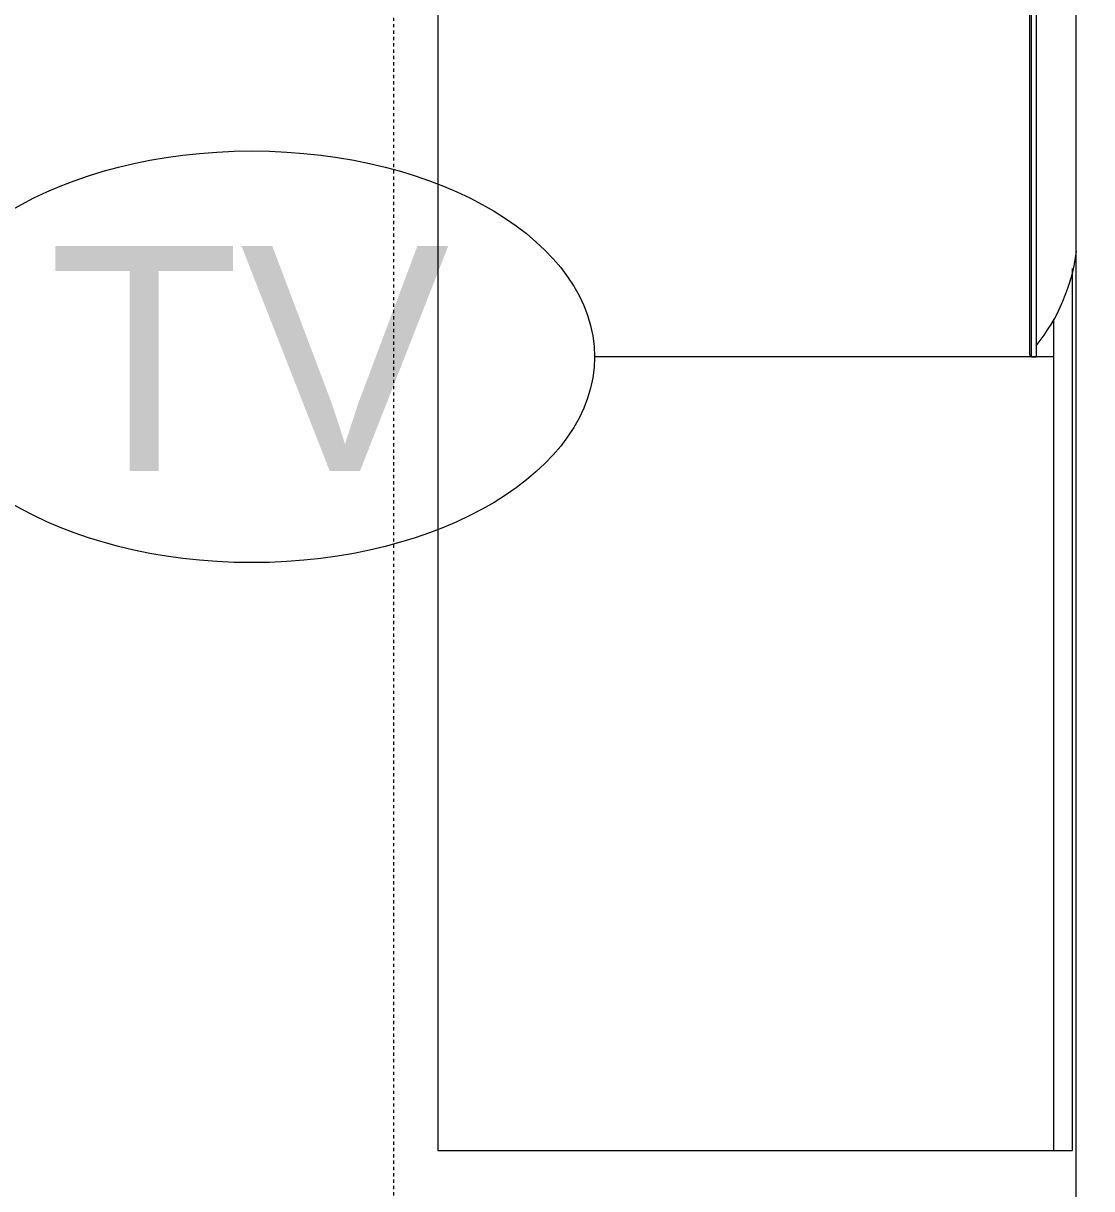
# Model space of a CAD drawing. Header units: inches. Extents: x -1880 to 225, y -1065 to 162.
# Drawn here: x -698.97 to -656.89, y -51.78 to -5.88 of the extents above; entities that cross this region are included whole.
import ezdxf

# ---------------------------------------------------------------- set-up
doc = ezdxf.new("R2010")
doc.units = ezdxf.units.IN
doc.header["$MEASUREMENT"] = 0
doc.linetypes.add('Dash 1_8_', pattern=[0.25, 0.125, -0.125])
for name, color, linetype, lineweight in [('A-WALL-PATT', 111, 'Continuous', 13), ('I-FURN', 30, 'Continuous', 9), ('I-WALL', 2, 'Continuous', 13), ('Q-CASE', 31, 'Continuous', 9), ('Q-SPCQ', 91, 'Continuous', 9), ('Q-SPCQ-IDEN', 132, 'Continuous', 9)]:
    doc.layers.add(name, color=color, linetype=linetype, lineweight=lineweight)
doc.styles.add('Arial_1', font='arial.ttf', dxfattribs={"height": 8.851796})

# ---------------------------------------------------------------- blocks, each defined once
blk = doc.blocks.new('A-Flat_Screen_TV - OLED 65B6P 65_-V56-FIRST FLOOR POWER _ SIGNAL')
at = {"layer": 'Q-SPCQ'}
for p, q in [((-30, 0.188), (30, 0.188)), ((30, 0), (-30, 0)), ((29.937, -0.062), (29.937, 0)), ((30, 0), (30, 0.188)), ((29.937, -0.062), (-29.937, -0.062))]:
    blk.add_line(p, q, dxfattribs=at)
blk.add_arc((24.901, -5.576), 7.413, 51.0344, 82.6718, dxfattribs=at)
blk = doc.blocks.new('C-Counter Top - ADJ HEIGHT-6033408-FIRST FLOOR POWER _ SIGNAL')
at = {"layer": 'Q-CASE'}
for p, q in [((67.221, 25), (-47.262, 25)), ((-47.262, 25), (-47.262, 0.75)), ((-14.516, 0.75), (-47.262, 0.75)), ((-47.262, 0.75), (-47.262, 0)), ((-47.262, 0), (-12.528, 0))]:
    blk.add_line(p, q, dxfattribs=at)
blk = doc.blocks.new('F - CONF TABLE _4 RECTANGULAR-12 CHAIRS_ - F - CONF TABLE _4 RECTANGULAR-12 CHAIRS_-6035027-FIRST FLOOR POWER _ SIGNAL')
at = {"layer": 'I-FURN', "linetype": 'Dash 1_8_'}
blk.add_line((108, 78), (108, -78), dxfattribs=at)
blk = doc.blocks.new('Appliance_Specialty Equipment Tag - Standard-3515593-FIRST FLOOR POWER _ SIGNAL')
at = {"layer": 'Q-SPCQ-IDEN'}
blk.add_ellipse((-0.04989, 0.00375), major_axis=(-0.1406, 0), ratio=0.600473, dxfattribs=at)

msp = doc.modelspace()

# ---------------------------------------------------------------- hatches: boundary and pattern name
at = {"layer": 'A-WALL-PATT', "lineweight": 9}
h = msp.add_hatch(dxfattribs=at)
h.set_pattern_fill('FP1_1', color=256, style=0, pattern_type=2)
h.set_pattern_definition([(0, (0, 0), (30.72, 7.68), [1.267, -21.773, 1.267, -21.773, -122.88]), (0, (0, 0), (30.72, 7.68), [-46.08, 1.267, -44.813, 1.267, -21.773, -53.76]), (0, (0, 0), (30.72, 7.68), [-115.2, 1.267, -14.093, 1.267, -37.133]), (120, (11.52, 3.84), (-22.011075, 22.7643), [1.267, -21.773, 1.267, -21.773, -122.88]), (120, (11.52, 3.84), (-22.011075, 22.7643), [-46.08, 1.267, -44.813, 1.267, -21.773, -53.76]), (120, (11.52, 3.84), (-22.011075, 22.7643), [-115.2, 1.267, -14.093, 1.267, -37.133]), (240, (15.36, 19.2), (-8.708925, -30.4443), [1.267, -21.773, 1.267, -21.773, -122.88]), (240, (15.36, 19.2), (-8.708925, -30.4443), [-46.08, 1.267, -44.813, 1.267, -21.773, -53.76]), (240, (15.36, 19.2), (-8.708925, -30.4443), [-115.2, 1.267, -14.093, 1.267, -37.133])])
h.paths.add_polyline_path([(-656.886, -94.909), (-656.886, -93.356), (-657.511, -93.401), (-657.511, -94.909)], flags=0)
h.paths.add_polyline_path([(-657.511, -92.899), (-656.886, -92.854), (-656.886, 99.966), (-657.511, 99.966), (-657.511, -68.557)], flags=0)

# ---------------------------------------------------------------- linework, layer by layer
at = {"layer": 'I-WALL'}
msp.add_line((-657.511, 99.966), (-657.511, -94.909), dxfattribs=at)
at = {"layer": 'Q-SPCQ-IDEN'}
msp.add_line((-658.386, -19.017), (-676.461, -19.017), dxfattribs=at)

# ---------------------------------------------------------------- block references
at = {"layer": 'I-FURN'}
msp.add_blockref('F - CONF TABLE _4 RECTANGULAR-12 CHAIRS_ - F - CONF TABLE _4 RECTANGULAR-12 CHAIRS_-6035027-FIRST FLOOR POWER _ SIGNAL', (-792.386, 6.082), dxfattribs=at)
at = {"layer": 'Q-CASE', "rotation": 90.00000000000011}
msp.add_blockref('C-Counter Top - ADJ HEIGHT-6033408-FIRST FLOOR POWER _ SIGNAL', (-657.636, -3.015), dxfattribs=at)
at = {"layer": 'Q-SPCQ', "rotation": 269.9999999999998}
msp.add_blockref('A-Flat_Screen_TV - OLED 65B6P 65_-V56-FIRST FLOOR POWER _ SIGNAL', (-659.261, 10.983), dxfattribs=at)
at = {"layer": 'Q-SPCQ-IDEN', "xscale": 95.99999999999994, "yscale": 95.99999999999994, "zscale": 95.99999999999994}
msp.add_blockref('Appliance_Specialty Equipment Tag - Standard-3515593-FIRST FLOOR POWER _ SIGNAL', (-685.178, -19.377), dxfattribs=at)

# ---------------------------------------------------------------- texts
at = {"layer": 'Q-SPCQ-IDEN', "insert": (-690.077, -14.66), "char_height": 8.8518, "width": 18.792, "attachment_point": 2, "line_spacing_factor": 0.938532, "style": 'Arial_1'}
msp.add_mtext('TV', dxfattribs=at)

doc.saveas('drawing.dxf')
